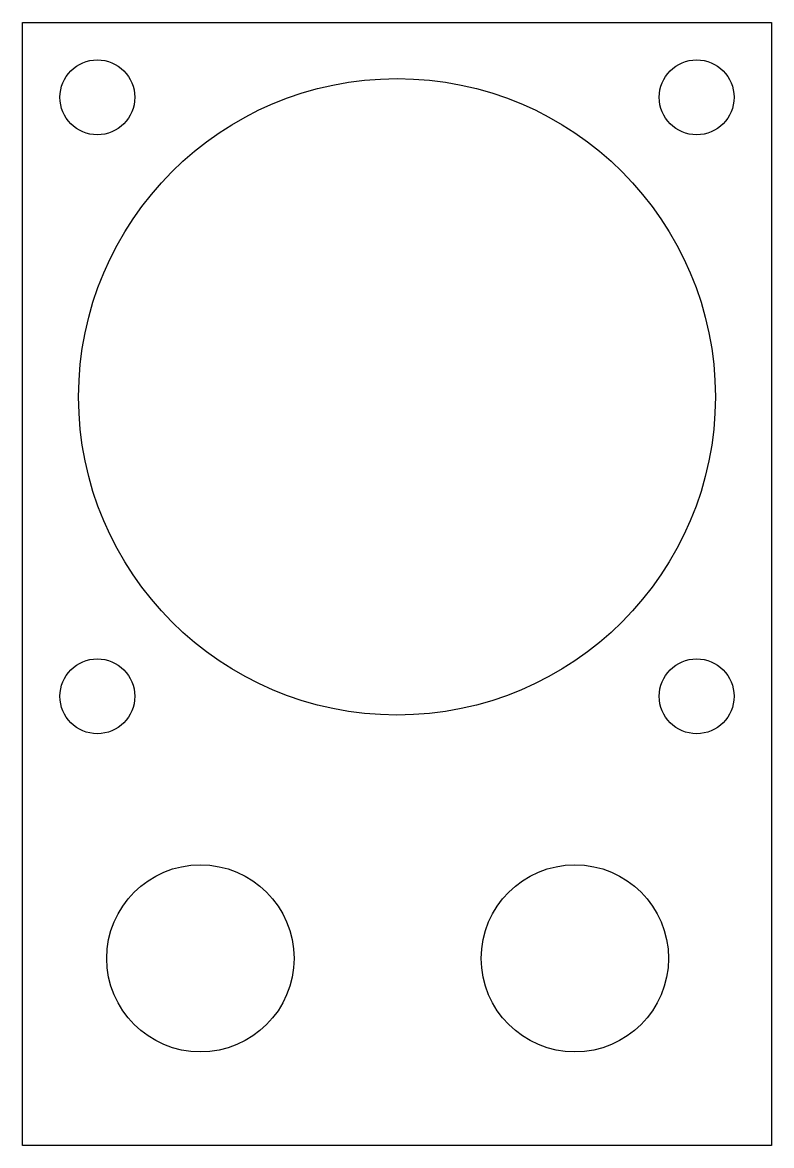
# Model space of a CAD drawing. Extents: x -10 to 10, y -20 to 10.
import ezdxf

# ---------------------------------------------------------------- set-up
doc = ezdxf.new("R2010")
doc.units = 0
doc.layers.get('0').update_dxf_attribs({"linetype": 'continuous'})

# ---------------------------------------------------------------- blocks, each defined once
blk = doc.blocks.new('SHAPE2DVIEW')
at = {"color": 0}
for p, q in [((-10, 10), (10, 10)), ((-10, -20), (-10, 10)), ((10, 10), (10, -20)), ((10, -20), (-10, -20))]:
    blk.add_line(p, q, dxfattribs=at)
for centre, radius in [((-8, 8), 1), ((8, 8), 1), ((0, 0), 8.5), ((-8, -8), 1), ((8, -8), 1), ((-5.25, -15), 2.5), ((4.75, -15), 2.5)]:
    blk.add_circle(centre, radius, dxfattribs=at)

msp = doc.modelspace()

# ---------------------------------------------------------------- block references
at = {"color": 0}
msp.add_blockref('SHAPE2DVIEW', (0, 0), dxfattribs=at)

doc.saveas('drawing.dxf')
